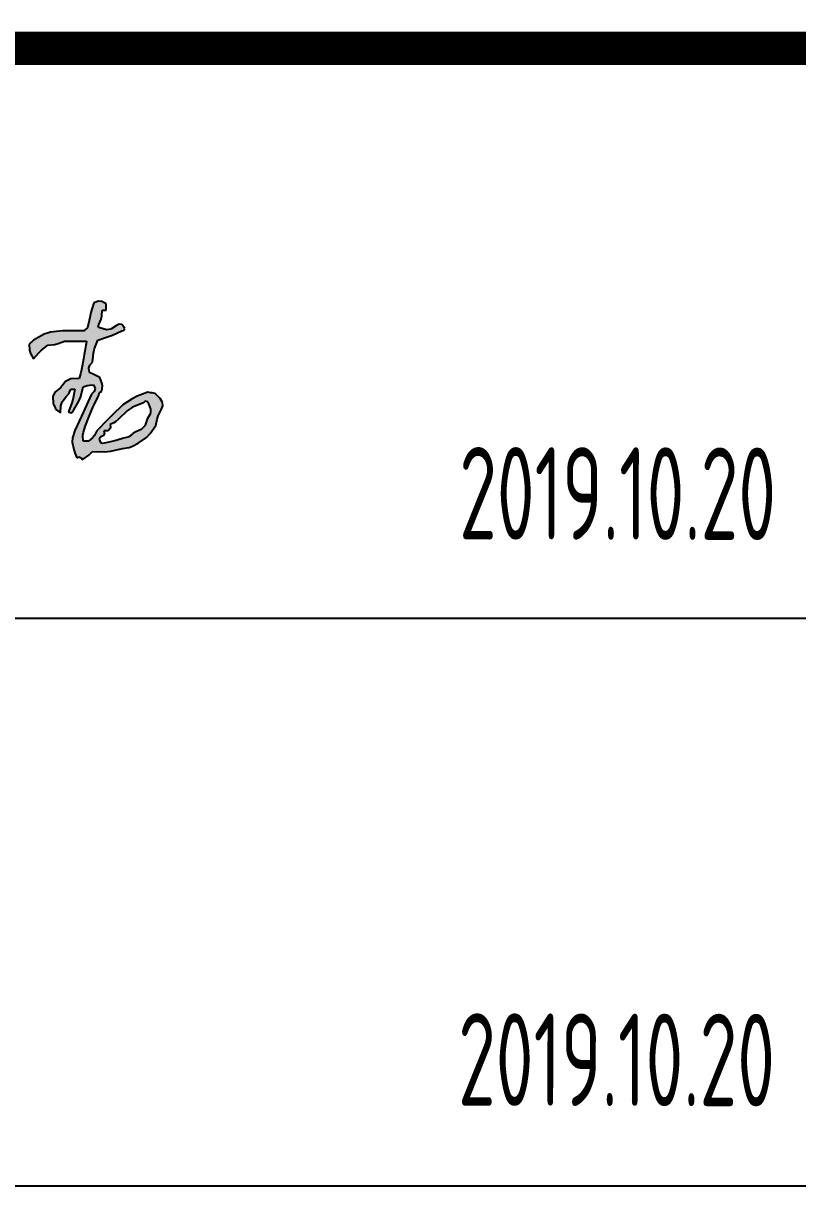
# Model space of a CAD drawing. Header units: millimetres. Extents: x -1048436 to -185795, y -983427 to 400387.
# Drawn here: x -650856 to -648766, y -964984 to -961848 of the extents above; entities that cross this region are included whole.
import ezdxf
from ezdxf.enums import TextEntityAlignment as Align

# ---------------------------------------------------------------- set-up
doc = ezdxf.new("R2010")
doc.units = ezdxf.units.MM
doc.header["$LTSCALE"] = 500
for name, color, linetype in [('2017_11-sheet-R$0$C-SHET-TTLB', 11, 'Continuous'), ('C-SHET-TTLB', 11, 'Continuous'), ('通-图框-文字', 4, 'Continuous')]:
    doc.layers.add(name, color=color, linetype=linetype)
doc.styles.add('ECADI', font='hzs.shx', dxfattribs={"width": 0.7, "bigfont": 'hztxt.shx'})
doc.styles.add('XD2008', font='xd-hzs.shx', dxfattribs={"width": 0.7, "bigfont": 'xd-hztxt.shx'})

# ---------------------------------------------------------------- blocks, each defined once
blk = doc.blocks.new('2017_11-sheet-R', base_point=(415, 5))
at = {"layer": '2017_11-sheet-R$0$C-SHET-TTLB'}
for p, q in [((340.021, 123.16), (415, 123.16)), ((340.021, 112.951), (415, 112.951))]:
    blk.add_line(p, q, dxfattribs=at)
blk.add_lwpolyline([(339.706, 133.41, 0.6, 0.6, 0), (414.706, 133.41, 0.9, 0.9, 0)], format="xyseb", dxfattribs=at)
blk = doc.blocks.new('集团图框A1')
at = {"layer": 'C-SHET-TTLB'}
blk.add_blockref('2017_11-sheet-R', (1080.849, -684.525), dxfattribs=at)
at = {"color": 2, "style": 'ECADI', "width": 0.7}
for tag, p in [('日期1', (1073.262, -381.715)), ('序号1', (1009.725, -381.882)), ('记要1', (1037.918, -381.902)), ('日期2', (1073.262, -387.599)), ('序号2', (1009.725, -387.766)), ('记要2', (1037.918, -387.786)), ('日期3', (1073.262, -393.462)), ('序号3', (1009.725, -393.63)), ('记要3', (1037.918, -393.649)), ('日期4', (1073.262, -399.346)), ('序号4', (1009.725, -399.514)), ('记要4', (1037.918, -399.533)), ('合作设计单位', (1042.526, -542.753)), ('审定人', (1041.844, -561.744)), ('审核人', (1041.844, -571.229)), ('设计总负责人', (1041.844, -580.988)), ('专业负责人', (1041.844, -591.717)), ('校对人', (1041.844, -601.96)), ('设计人', (1041.844, -611.834)), ('建设单位上', (1044.38, -619.93)), ('建设单位中', (1044.38, -623.891)), ('建设单位下', (1044.38, -627.736)), ('项目名称上', (1044.351, -632.3)), ('项目名称中', (1044.351, -636.382)), ('项目名称下', (1044.351, -640.334)), ('子项', (1043.589, -646.934)), ('图名上', (1044.475, -653.59)), ('图名中', (1044.475, -657.496)), ('图名下', (1044.475, -661.62)), ('工程编号', (1027.104, -667.578)), ('阶段', (1063.924, -667.607)), ('专业', (1063.722, -673.974)), ('比例', (1025.965, -674.192)), ('日期', (1026.104, -680.734)), ('图别、图号', (1066.046, -680.837))]:
    blk.add_attdef(tag, text='', height=3.5, dxfattribs=at).set_placement(p, align=Align.MIDDLE)
blk = doc.blocks.new('A1')
h = blk.add_hatch(color=256)
h.dxf.hatch_style = 1
h.paths.add_polyline_path([(-608591.898, -640599.919), (-608591.973, -640599.881), (-608592.01, -640599.862), (-608592.085, -640599.825), (-608592.096, -640599.748), (-608592.08, -640599.697), (-608592.029, -640599.638), (-608592.015, -640599.477), (-608591.995, -640599.395), (-608591.934, -640599.245), (-608591.759, -640599.186), (-608591.673, -640599.153), (-608591.504, -640599.078), (-608591.471, -640599.071), (-608591.452, -640599.034), (-608591.466, -640599.003), (-608591.504, -640598.966), (-608591.551, -640598.959), (-608591.597, -640598.984), (-608591.7, -640599.048), (-608591.782, -640599.058), (-608591.897, -640599.021), (-608591.92, -640599.015), (-608591.93, -640598.983), (-608591.915, -640598.965), (-608591.877, -640598.865), (-608591.865, -640598.81), (-608591.859, -640598.703), (-608591.829, -640598.703), (-608591.814, -640598.703), (-608591.784, -640598.703), (-608591.784, -640598.658), (-608591.784, -640598.636), (-608591.784, -640598.591), (-608591.862, -640598.547), (-608591.923, -640598.541), (-608592.008, -640598.572), (-608592.059, -640598.75), (-608592.081, -640598.84), (-608592.121, -640599.021), (-608592.144, -640599.043), (-608592.155, -640599.054), (-608592.177, -640599.077), (-608592.334, -640599.076), (-608592.413, -640599.076), (-608592.57, -640599.076), (-608592.788, -640599.104), (-608592.9, -640599.14), (-608593.094, -640599.243), (-608593.124, -640599.273), (-608593.139, -640599.288), (-608593.169, -640599.318), (-608593.165, -640599.427), (-608593.149, -640599.485), (-608593.095, -640599.58), (-608592.999, -640599.474), (-608592.946, -640599.424), (-608592.833, -640599.337), (-608592.71, -640599.321), (-608592.649, -640599.305), (-608592.533, -640599.263), (-608592.376, -640599.263), (-608592.297, -640599.264), (-608592.14, -640599.264), (-608592.148, -640599.309), (-608592.152, -640599.331), (-608592.159, -640599.376), (-608592.182, -640599.511), (-608592.193, -640599.578), (-608592.216, -640599.713), (-608592.236, -640599.803), (-608592.247, -640599.848), (-608592.273, -640599.937), (-608592.423, -640599.941), (-608592.516, -640599.987), (-608592.61, -640600.105), (-608592.706, -640600.182), (-608592.743, -640600.261), (-608592.741, -640600.385), (-608592.705, -640600.463), (-608592.677, -640600.5), (-608592.61, -640600.554), (-608592.603, -640600.426), (-608592.576, -640600.356), (-608592.498, -640600.255), (-608592.459, -640600.209), (-608592.443, -640600.181), (-608592.423, -640600.124), (-608592.393, -640600.124), (-608592.378, -640600.124), (-608592.348, -640600.124), (-608592.381, -640600.291), (-608592.404, -640600.375), (-608592.461, -640600.535), (-608592.423, -640600.55), (-608592.384, -640600.535), (-608592.367, -640600.498), (-608592.276, -640600.345), (-608592.24, -640600.26), (-608592.198, -640600.087), (-608592.125, -640600.063), (-608592.087, -640600.056), (-608592.011, -640600.05), (-608591.986, -640600.114), (-608591.999, -640600.17), (-608592.049, -640600.218), (-608592.17, -640600.479), (-608592.23, -640600.61), (-608592.349, -640600.872), (-608592.392, -640601), (-608592.397, -640601.077), (-608592.368, -640601.209), (-608592.349, -640601.27), (-608592.338, -640601.3), (-608592.313, -640601.359), (-608592.275, -640601.344), (-608592.236, -640601.36), (-608592.219, -640601.396), (-608592.138, -640601.345), (-608592.1, -640601.314), (-608592.032, -640601.247), (-608591.814, -640601.255), (-608591.701, -640601.243), (-608591.489, -640601.192), (-608591.372, -640601.174), (-608591.313, -640601.154), (-608591.208, -640601.099), (-608591.063, -640600.993), (-608590.997, -640600.926), (-608590.89, -640600.782), (-608590.867, -640600.665), (-608590.848, -640600.607), (-608590.796, -640600.501), (-608590.766, -640600.424), (-608590.771, -640600.366), (-608590.814, -640600.295), (-608590.851, -640600.258), (-608590.87, -640600.239), (-608590.907, -640600.202), (-608590.96, -640600.194), (-608590.986, -640600.19), (-608591.038, -640600.183), (-608591.227, -640600.252), (-608591.318, -640600.298), (-608591.488, -640600.406), (-608591.675, -640600.593), (-608591.769, -640600.686), (-608591.956, -640600.873), (-608591.998, -640600.959), (-608592.031, -640601), (-608592.106, -640601.06), (-608592.144, -640601.06), (-608592.162, -640601.06), (-608592.2, -640601.06), (-608592.204, -640600.954), (-608592.196, -640600.898), (-608592.162, -640600.798), (-608592.075, -640600.569), (-608592.026, -640600.456), (-608591.918, -640600.237), (-608591.911, -640600.2), (-608591.895, -640600.179), (-608591.861, -640600.162), (-608591.853, -640600.064), (-608591.861, -640600.01)])
h.paths.add_polyline_path([(-608591.713, -640600.761), (-608591.647, -640600.735), (-608591.615, -640600.715), (-608591.563, -640600.668), (-608591.41, -640600.516), (-608591.313, -640600.452), (-608591.113, -640600.37), (-608591.084, -640600.345), (-608591.037, -640600.354), (-608591.02, -640600.388), (-608590.98, -640600.485), (-608590.985, -640600.56), (-608591.039, -640600.65), (-608591.081, -640600.776), (-608591.142, -640600.842), (-608591.264, -640600.893), (-608591.339, -640600.96), (-608591.39, -640600.986), (-608591.489, -640601.005), (-608591.629, -640601.049), (-608591.701, -640601.067), (-608591.844, -640601.098), (-608591.89, -640601.085), (-608591.91, -640601.023), (-608591.882, -640600.985), (-608591.837, -640600.963), (-608591.817, -640600.923), (-608591.825, -640600.873), (-608591.795, -640600.873), (-608591.78, -640600.873), (-608591.751, -640600.873), (-608591.718, -640600.839), (-608591.708, -640600.808)], flags=16)
for p, q in [((-608592.008, -640598.572), (-608592.059, -640598.75)), ((-608591.923, -640598.541), (-608592.008, -640598.572)), ((-608591.862, -640598.547), (-608591.923, -640598.541)), ((-608591.784, -640598.591), (-608591.862, -640598.547)), ((-608591.784, -640598.636), (-608591.784, -640598.591)), ((-608592.081, -640598.84), (-608592.121, -640599.021)), ((-608592.059, -640598.75), (-608592.081, -640598.84)), ((-608591.877, -640598.865), (-608591.865, -640598.81)), ((-608591.865, -640598.81), (-608591.859, -640598.703)), ((-608591.859, -640598.703), (-608591.829, -640598.703)), ((-608591.829, -640598.703), (-608591.814, -640598.703)), ((-608591.814, -640598.703), (-608591.784, -640598.703)), ((-608591.784, -640598.658), (-608591.784, -640598.636)), ((-608591.784, -640598.703), (-608591.784, -640598.658)), ((-608592.144, -640599.043), (-608592.155, -640599.054)), ((-608592.121, -640599.021), (-608592.144, -640599.043)), ((-608591.93, -640598.983), (-608591.915, -640598.965)), ((-608591.92, -640599.015), (-608591.93, -640598.983)), ((-608591.897, -640599.021), (-608591.92, -640599.015)), ((-608591.915, -640598.965), (-608591.877, -640598.865)), ((-608591.782, -640599.058), (-608591.897, -640599.021)), ((-608591.7, -640599.048), (-608591.782, -640599.058)), ((-608591.597, -640598.984), (-608591.7, -640599.048)), ((-608591.551, -640598.959), (-608591.597, -640598.984)), ((-608591.504, -640598.966), (-608591.551, -640598.959)), ((-608591.466, -640599.003), (-608591.504, -640598.966)), ((-608591.471, -640599.071), (-608591.452, -640599.034)), ((-608591.452, -640599.034), (-608591.466, -640599.003)), ((-608593.094, -640599.243), (-608593.124, -640599.273)), ((-608592.9, -640599.14), (-608593.094, -640599.243)), ((-608592.788, -640599.104), (-608592.9, -640599.14)), ((-608592.57, -640599.076), (-608592.788, -640599.104)), ((-608592.413, -640599.076), (-608592.57, -640599.076)), ((-608592.334, -640599.076), (-608592.413, -640599.076)), ((-608592.177, -640599.077), (-608592.334, -640599.076)), ((-608592.155, -640599.054), (-608592.177, -640599.077)), ((-608591.995, -640599.395), (-608591.934, -640599.245)), ((-608591.934, -640599.245), (-608591.759, -640599.186)), ((-608591.759, -640599.186), (-608591.673, -640599.153)), ((-608591.673, -640599.153), (-608591.504, -640599.078)), ((-608591.504, -640599.078), (-608591.471, -640599.071)), ((-608593.139, -640599.288), (-608593.169, -640599.318)), ((-608593.169, -640599.318), (-608593.165, -640599.427)), ((-608593.165, -640599.427), (-608593.149, -640599.485)), ((-608593.124, -640599.273), (-608593.139, -640599.288)), ((-608592.999, -640599.474), (-608592.946, -640599.424)), ((-608592.946, -640599.424), (-608592.833, -640599.337)), ((-608592.833, -640599.337), (-608592.71, -640599.321)), ((-608592.71, -640599.321), (-608592.649, -640599.305)), ((-608592.649, -640599.305), (-608592.533, -640599.263)), ((-608592.533, -640599.263), (-608592.376, -640599.263)), ((-608592.376, -640599.263), (-608592.297, -640599.264)), ((-608592.297, -640599.264), (-608592.14, -640599.264)), ((-608592.159, -640599.376), (-608592.182, -640599.511)), ((-608592.152, -640599.331), (-608592.159, -640599.376)), ((-608592.148, -640599.309), (-608592.152, -640599.331)), ((-608592.14, -640599.264), (-608592.148, -640599.309)), ((-608592.015, -640599.477), (-608591.995, -640599.395)), ((-608593.149, -640599.485), (-608593.095, -640599.58)), ((-608593.095, -640599.58), (-608592.999, -640599.474)), ((-608592.193, -640599.578), (-608592.216, -640599.713)), ((-608592.182, -640599.511), (-608592.193, -640599.578)), ((-608592.08, -640599.697), (-608592.029, -640599.638)), ((-608592.029, -640599.638), (-608592.015, -640599.477)), ((-608592.247, -640599.848), (-608592.273, -640599.937)), ((-608592.236, -640599.803), (-608592.247, -640599.848)), ((-608592.216, -640599.713), (-608592.236, -640599.803)), ((-608592.096, -640599.748), (-608592.08, -640599.697)), ((-608592.085, -640599.825), (-608592.096, -640599.748)), ((-608592.01, -640599.862), (-608592.085, -640599.825)), ((-608591.973, -640599.881), (-608592.01, -640599.862)), ((-608591.898, -640599.919), (-608591.973, -640599.881)), ((-608592.516, -640599.987), (-608592.61, -640600.105)), ((-608592.423, -640599.941), (-608592.516, -640599.987)), ((-608592.273, -640599.937), (-608592.423, -640599.941)), ((-608592.24, -640600.26), (-608592.198, -640600.087)), ((-608592.198, -640600.087), (-608592.125, -640600.063)), ((-608592.125, -640600.063), (-608592.087, -640600.056)), ((-608592.087, -640600.056), (-608592.011, -640600.05)), ((-608592.011, -640600.05), (-608591.986, -640600.114)), ((-608591.861, -640600.01), (-608591.898, -640599.919)), ((-608591.853, -640600.064), (-608591.861, -640600.01)), ((-608591.861, -640600.162), (-608591.853, -640600.064)), ((-608592.706, -640600.182), (-608592.743, -640600.261)), ((-608592.743, -640600.261), (-608592.741, -640600.385)), ((-608592.61, -640600.105), (-608592.706, -640600.182)), ((-608592.576, -640600.356), (-608592.498, -640600.255)), ((-608592.498, -640600.255), (-608592.459, -640600.209)), ((-608592.459, -640600.209), (-608592.443, -640600.181)), ((-608592.443, -640600.181), (-608592.423, -640600.124)), ((-608592.423, -640600.124), (-608592.393, -640600.124)), ((-608592.381, -640600.291), (-608592.404, -640600.375)), ((-608592.393, -640600.124), (-608592.378, -640600.124)), ((-608592.348, -640600.124), (-608592.381, -640600.291)), ((-608592.378, -640600.124), (-608592.348, -640600.124)), ((-608592.276, -640600.345), (-608592.24, -640600.26)), ((-608592.049, -640600.218), (-608592.17, -640600.479)), ((-608591.999, -640600.17), (-608592.049, -640600.218)), ((-608592.026, -640600.456), (-608591.918, -640600.237)), ((-608591.986, -640600.114), (-608591.999, -640600.17)), ((-608591.918, -640600.237), (-608591.911, -640600.2)), ((-608591.911, -640600.2), (-608591.895, -640600.179)), ((-608591.895, -640600.179), (-608591.861, -640600.162)), ((-608591.318, -640600.298), (-608591.488, -640600.406)), ((-608591.227, -640600.252), (-608591.318, -640600.298)), ((-608591.038, -640600.183), (-608591.227, -640600.252)), ((-608590.986, -640600.19), (-608591.038, -640600.183)), ((-608590.96, -640600.194), (-608590.986, -640600.19)), ((-608590.907, -640600.202), (-608590.96, -640600.194)), ((-608590.87, -640600.239), (-608590.907, -640600.202)), ((-608590.851, -640600.258), (-608590.87, -640600.239)), ((-608590.814, -640600.295), (-608590.851, -640600.258)), ((-608590.771, -640600.366), (-608590.814, -640600.295)), ((-608592.741, -640600.385), (-608592.705, -640600.463)), ((-608592.705, -640600.463), (-608592.677, -640600.5)), ((-608592.677, -640600.5), (-608592.61, -640600.554)), ((-608592.61, -640600.554), (-608592.603, -640600.426)), ((-608592.603, -640600.426), (-608592.576, -640600.356)), ((-608592.404, -640600.375), (-608592.461, -640600.535)), ((-608592.384, -640600.535), (-608592.367, -640600.498)), ((-608592.367, -640600.498), (-608592.276, -640600.345)), ((-608592.17, -640600.479), (-608592.23, -640600.61)), ((-608592.075, -640600.569), (-608592.026, -640600.456)), ((-608591.488, -640600.406), (-608591.675, -640600.593)), ((-608591.313, -640600.452), (-608591.41, -640600.516)), ((-608591.113, -640600.37), (-608591.313, -640600.452)), ((-608591.084, -640600.345), (-608591.113, -640600.37)), ((-608591.037, -640600.354), (-608591.084, -640600.345)), ((-608591.02, -640600.388), (-608591.037, -640600.354)), ((-608590.98, -640600.485), (-608591.02, -640600.388)), ((-608590.985, -640600.56), (-608590.98, -640600.485)), ((-608590.848, -640600.607), (-608590.796, -640600.501)), ((-608590.796, -640600.501), (-608590.766, -640600.424)), ((-608590.766, -640600.424), (-608590.771, -640600.366)), ((-608592.461, -640600.535), (-608592.423, -640600.55)), ((-608592.423, -640600.55), (-608592.384, -640600.535)), ((-608592.23, -640600.61), (-608592.349, -640600.872)), ((-608592.162, -640600.798), (-608592.075, -640600.569)), ((-608591.769, -640600.686), (-608591.956, -640600.873)), ((-608591.675, -640600.593), (-608591.769, -640600.686)), ((-608591.615, -640600.715), (-608591.647, -640600.735)), ((-608591.563, -640600.668), (-608591.615, -640600.715)), ((-608591.41, -640600.516), (-608591.563, -640600.668)), ((-608591.081, -640600.776), (-608591.039, -640600.65)), ((-608591.039, -640600.65), (-608590.985, -640600.56)), ((-608590.89, -640600.782), (-608590.867, -640600.665)), ((-608590.867, -640600.665), (-608590.848, -640600.607)), ((-608592.349, -640600.872), (-608592.392, -640601)), ((-608592.204, -640600.954), (-608592.196, -640600.898)), ((-608592.196, -640600.898), (-608592.162, -640600.798)), ((-608591.956, -640600.873), (-608591.998, -640600.959)), ((-608591.817, -640600.923), (-608591.837, -640600.963)), ((-608591.795, -640600.873), (-608591.825, -640600.873)), ((-608591.825, -640600.873), (-608591.817, -640600.923)), ((-608591.78, -640600.873), (-608591.795, -640600.873)), ((-608591.751, -640600.873), (-608591.78, -640600.873)), ((-608591.718, -640600.839), (-608591.751, -640600.873)), ((-608591.708, -640600.808), (-608591.718, -640600.839)), ((-608591.647, -640600.735), (-608591.713, -640600.761)), ((-608591.713, -640600.761), (-608591.708, -640600.808)), ((-608591.339, -640600.96), (-608591.264, -640600.893)), ((-608591.264, -640600.893), (-608591.142, -640600.842)), ((-608591.142, -640600.842), (-608591.081, -640600.776)), ((-608591.063, -640600.993), (-608590.997, -640600.926)), ((-608590.997, -640600.926), (-608590.89, -640600.782)), ((-608592.392, -640601), (-608592.397, -640601.077)), ((-608592.397, -640601.077), (-608592.368, -640601.209)), ((-608592.2, -640601.06), (-608592.204, -640600.954)), ((-608592.162, -640601.06), (-608592.2, -640601.06)), ((-608592.144, -640601.06), (-608592.162, -640601.06)), ((-608592.106, -640601.06), (-608592.144, -640601.06)), ((-608592.031, -640601), (-608592.106, -640601.06)), ((-608591.998, -640600.959), (-608592.031, -640601)), ((-608591.882, -640600.985), (-608591.91, -640601.023)), ((-608591.91, -640601.023), (-608591.89, -640601.085)), ((-608591.89, -640601.085), (-608591.844, -640601.098)), ((-608591.837, -640600.963), (-608591.882, -640600.985)), ((-608591.844, -640601.098), (-608591.701, -640601.067)), ((-608591.701, -640601.067), (-608591.629, -640601.049)), ((-608591.629, -640601.049), (-608591.489, -640601.005)), ((-608591.489, -640601.005), (-608591.39, -640600.986)), ((-608591.39, -640600.986), (-608591.339, -640600.96)), ((-608591.313, -640601.154), (-608591.208, -640601.099)), ((-608591.208, -640601.099), (-608591.063, -640600.993)), ((-608592.368, -640601.209), (-608592.349, -640601.27)), ((-608592.349, -640601.27), (-608592.338, -640601.3)), ((-608592.338, -640601.3), (-608592.313, -640601.359)), ((-608592.313, -640601.359), (-608592.275, -640601.344)), ((-608592.275, -640601.344), (-608592.236, -640601.36)), ((-608592.219, -640601.396), (-608592.138, -640601.345)), ((-608592.138, -640601.345), (-608592.1, -640601.314)), ((-608592.1, -640601.314), (-608592.032, -640601.247)), ((-608592.032, -640601.247), (-608591.814, -640601.255)), ((-608591.814, -640601.255), (-608591.701, -640601.243)), ((-608591.701, -640601.243), (-608591.489, -640601.192)), ((-608591.489, -640601.192), (-608591.372, -640601.174)), ((-608591.372, -640601.174), (-608591.313, -640601.154)), ((-608592.236, -640601.36), (-608592.219, -640601.396))]:
    blk.add_line(p, q)
blk.add_blockref('集团图框A1', (-609654.507, -640037.88))
at = {"layer": '通-图框-文字', "style": 'XD2008', "width": 0.7}
for p in [(-608585.435, -640601.998), (-608585.455, -640612.183)]:
    blk.add_text('2019.10.20', height=1.6628, rotation=359.8904, dxfattribs=at).set_placement(p, align=Align.MIDDLE_LEFT)

msp = doc.modelspace()

# ---------------------------------------------------------------- block references
at = {"xscale": 150, "yscale": 150, "zscale": 150}
msp.add_blockref('A1', (90638136, 95127184.1), dxfattribs=at)

doc.saveas('drawing.dxf')
